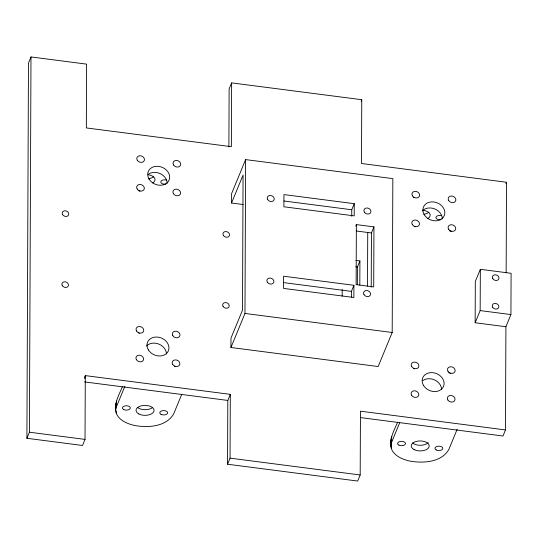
<?xml version="1.0" encoding="UTF-8"?>
<svg xmlns="http://www.w3.org/2000/svg" width="538" height="538" viewBox="0 0 538 538"><rect width="100%" height="100%" fill="white"/><g stroke="black" fill="none" stroke-linecap="round" stroke-linejoin="round"><path stroke-width="0.81" d="M505.915 326.734L475.148 322.753L475.323 281.475L480.333 269.316L511.1 273.291L510.925 314.575L505.915 326.734L505.478 429.929L360.453 411.18L360.184 474.973L357.676 481.053L227.547 464.227L230.049 458.147L230.318 394.354L85.293 375.605L85.024 439.398L82.516 445.477L26.9 438.288L28.48 63.027L30.989 56.947L86.605 64.136L86.336 127.93L231.367 146.679L231.636 82.886L361.765 99.712L361.496 163.505L506.52 182.254L506.144 272.867M26.9 438.288L29.408 432.209L30.989 56.947M181.709 394.415L173.613 414.052C165.993 426.869 148.111 427.831 134.863 425.551C128.111 424.025 120.842 421.234 117.055 415.06C112.691 405.464 118.804 395.329 122.422 386.681M115.771 410.884L115.899 403.13M116.161 412.996L116.168 411.388M115.878 408.759L116.484 406.667L116.504 401.039M227.547 464.227L227.816 400.433L230.318 394.354M228.885 146.887L229.127 88.965L231.636 82.886M231.542 203.028L231.582 193.646L245.617 159.598L392.841 178.629L392.195 332.491L378.16 366.533L230.936 347.501L230.977 338.12L242.504 310.15L243.068 175.058L231.542 203.028L243.176 204.527M230.936 347.501L244.972 313.452L245.617 159.598M342.181 296.176L342.208 289.505M351.388 297.07L351.415 291.381L353.917 285.301L283.6 276.209L283.553 288.402L353.87 297.494L353.917 285.301M351.731 216.263L351.758 209.759L354.26 203.68L283.943 194.588L283.896 206.787L354.212 215.879L354.26 203.68M356.371 224.602L356.122 284.642L373.702 286.915L373.95 226.875L356.371 224.602L355.746 226.121M357.34 284.515L357.414 267.003L359.915 260.923L355.921 260.405M359.814 285.106L359.915 260.923M367.508 286.088L367.736 232.389M371.22 287.157L371.449 232.954L373.95 226.875M457.179 429.23L448.773 449.627C441.153 462.445 423.272 463.406 410.017 461.12C403.271 459.593 396.002 456.809 392.209 450.636C387.851 441.039 393.964 430.904 397.582 422.256M390.931 446.459L391.059 438.705M391.321 448.571L390.951 440.83M391.039 444.334L391.644 442.243L391.664 436.607M475.148 322.753L480.165 310.594L480.333 269.316M84.668 377.125L85.293 375.605M84.594 378.577L85.219 377.057M116.484 406.667L124.89 386.271M361.139 101.231L361.765 99.712M391.644 442.243L399.734 422.599M505.895 183.774L506.52 182.254M505.478 429.929L502.976 436.009L360.447 417.582M283.923 200.99L351.758 209.759M356.264 230.99L371.449 232.954M355.813 266.794L357.414 267.003M283.58 282.611L351.415 291.381M480.165 310.594L510.925 314.575M244.972 313.452L392.195 332.491M84.453 381.899L227.816 400.433M29.408 432.209L85.024 439.398M230.049 458.147L360.184 474.973M448.826 372.874A3.948 3.201 22.4 0 1 450.743 373.567M413.561 368.429A3.948 3.201 22.4 0 1 414.489 368.88M422.881 380.534A11.271 9.153 22.4 0 1 434.859 380.043A11.271 9.153 22.4 0 1 441.611 389.593M174.541 366.25A3.948 3.201 22.4 0 1 175.462 366.701M138.4 332.854A3.948 3.201 22.4 0 1 139.329 333.304M146.484 346.055A11.271 9.153 22.4 0 1 158.804 344.071A11.271 9.153 22.4 0 1 166.45 354.017M413.285 197.446A3.948 3.201 22.4 0 1 414.28 197.688M414.159 226.39A3.948 3.201 22.4 0 1 415.087 226.841M449.425 230.842A3.948 3.201 22.4 0 1 451.342 231.528M422.364 210.883A11.271 9.153 22.4 0 1 434.684 208.905A11.271 9.153 22.4 0 1 442.33 218.845M138.999 190.815A3.948 3.201 22.4 0 1 139.927 191.266M148.441 174.211A11.271 9.153 22.4 0 1 160.425 173.727A11.271 9.153 22.4 0 1 167.17 183.27M428.201 442.66A9.018 4.997 0.2 0 1 412.599 442.942M152.651 407.461A9.018 4.997 0.2 0 1 137.439 407.367M428.779 212.248A9.018 4.997 0.2 0 1 423.863 214.299M423.184 210.284A9.018 4.997 0.2 0 1 427.791 218.562M441.019 219.652A3.948 2.186 0.2 0 1 435.935 217.345A3.948 2.186 0.2 0 1 441.705 215.637M153.619 176.672A9.018 4.997 0.2 0 1 148.703 178.724M148.024 174.709A9.018 4.997 0.2 0 1 152.631 182.987M165.865 184.077A3.948 2.186 0.2 0 1 160.775 181.77A3.948 2.186 0.2 0 1 166.545 180.062M223.088 306.445A3.383 2.744 22.4 0 0 228.791 307.178A3.383 2.744 22.4 0 0 225.96 302.591A3.383 2.744 22.4 0 0 223.088 306.445M62.321 285.658A3.383 2.744 22.4 0 0 68.03 286.398A3.383 2.744 22.4 0 0 65.199 281.804A3.383 2.744 22.4 0 0 62.321 285.658M223.384 235.442A3.383 2.744 22.4 0 0 229.094 236.182A3.383 2.744 22.4 0 0 226.256 231.589A3.383 2.744 22.4 0 0 223.384 235.442M62.623 214.655A3.383 2.744 22.4 0 0 68.333 215.395A3.383 2.744 22.4 0 0 65.495 210.809A3.383 2.744 22.4 0 0 62.623 214.655M447.858 399.996A3.948 3.201 22.4 0 0 454.516 400.857A3.948 3.201 22.4 0 0 451.207 395.504A3.948 3.201 22.4 0 0 447.858 399.996M411.604 395.309A3.948 3.201 22.4 0 0 418.261 396.17A3.948 3.201 22.4 0 0 414.953 390.817A3.948 3.201 22.4 0 0 411.604 395.309M447.979 371.294A3.948 3.201 22.4 0 0 454.637 372.155A3.948 3.201 22.4 0 0 451.328 366.795A3.948 3.201 22.4 0 0 447.979 371.294M411.725 366.607A3.948 3.201 22.4 0 0 418.382 367.467A3.948 3.201 22.4 0 0 415.074 362.108A3.948 3.201 22.4 0 0 411.725 366.607M423.594 385.551A11.271 9.153 22.4 0 0 442.619 388.012A11.271 9.153 22.4 0 0 433.164 372.706A11.271 9.153 22.4 0 0 423.594 385.551M172.698 364.421A3.948 3.201 22.4 0 0 179.362 365.282A3.948 3.201 22.4 0 0 176.047 359.929A3.948 3.201 22.4 0 0 172.698 364.421M136.444 359.734A3.948 3.201 22.4 0 0 143.101 360.595A3.948 3.201 22.4 0 0 139.793 355.241A3.948 3.201 22.4 0 0 136.444 359.734M172.819 335.719A3.948 3.201 22.4 0 0 179.484 336.58A3.948 3.201 22.4 0 0 176.168 331.22A3.948 3.201 22.4 0 0 172.819 335.719M136.565 331.031A3.948 3.201 22.4 0 0 143.222 331.892A3.948 3.201 22.4 0 0 139.914 326.532A3.948 3.201 22.4 0 0 136.565 331.031M148.434 349.976A11.271 9.153 22.4 0 0 167.466 352.437A11.271 9.153 22.4 0 0 158.011 337.131A11.271 9.153 22.4 0 0 148.434 349.976M412.444 195.859A3.948 3.201 22.4 0 0 419.102 196.72A3.948 3.201 22.4 0 0 415.793 191.367A3.948 3.201 22.4 0 0 412.444 195.859M448.699 200.546A3.948 3.201 22.4 0 0 455.356 201.407A3.948 3.201 22.4 0 0 452.048 196.054A3.948 3.201 22.4 0 0 448.699 200.546M412.323 224.568A3.948 3.201 22.4 0 0 418.981 225.429A3.948 3.201 22.4 0 0 415.672 220.069A3.948 3.201 22.4 0 0 412.323 224.568M448.578 229.255A3.948 3.201 22.4 0 0 455.235 230.116A3.948 3.201 22.4 0 0 451.927 224.763A3.948 3.201 22.4 0 0 448.578 229.255M424.314 214.803A11.271 9.153 22.4 0 0 443.339 217.265A11.271 9.153 22.4 0 0 433.884 201.965A11.271 9.153 22.4 0 0 424.314 214.803M137.284 160.284A3.948 3.201 22.4 0 0 143.942 161.144A3.948 3.201 22.4 0 0 140.633 155.791A3.948 3.201 22.4 0 0 137.284 160.284M173.539 164.971A3.948 3.201 22.4 0 0 180.203 165.832A3.948 3.201 22.4 0 0 176.888 160.479A3.948 3.201 22.4 0 0 173.539 164.971M137.163 188.993A3.948 3.201 22.4 0 0 143.821 189.853A3.948 3.201 22.4 0 0 140.512 184.5A3.948 3.201 22.4 0 0 137.163 188.993M173.418 193.68A3.948 3.201 22.4 0 0 180.082 194.541A3.948 3.201 22.4 0 0 176.767 189.188A3.948 3.201 22.4 0 0 173.418 193.68M149.154 179.235A11.271 9.153 22.4 0 0 168.186 181.689A11.271 9.153 22.4 0 0 158.73 166.39A11.271 9.153 22.4 0 0 149.154 179.235M492.707 307.279A3.383 2.744 22.4 0 0 498.417 308.018A3.383 2.744 22.4 0 0 495.585 303.425A3.383 2.744 22.4 0 0 492.707 307.279M492.828 278.684A3.383 2.744 22.4 0 0 498.538 279.424A3.383 2.744 22.4 0 0 495.706 274.831A3.383 2.744 22.4 0 0 492.828 278.684M364.024 294.676A3.605 2.925 22.4 0 0 370.11 295.463A3.605 2.925 22.4 0 0 367.084 290.567A3.605 2.925 22.4 0 0 364.024 294.676M267.339 282.181A3.605 2.925 22.4 0 0 273.425 282.968A3.605 2.925 22.4 0 0 270.399 278.072A3.605 2.925 22.4 0 0 267.339 282.181M364.374 212.12A3.605 2.925 22.4 0 0 370.46 212.907A3.605 2.925 22.4 0 0 367.434 208.011A3.605 2.925 22.4 0 0 364.374 212.12M267.689 199.618A3.605 2.925 22.4 0 0 273.775 200.405A3.605 2.925 22.4 0 0 270.749 195.509A3.605 2.925 22.4 0 0 267.689 199.618M414.078 449.58A9.018 4.997 0.2 0 0 428.994 447.071A9.018 4.997 0.2 0 0 417.549 441.153A9.018 4.997 0.2 0 0 414.078 449.58M436.204 449.943A3.948 2.186 0.2 0 0 442.734 448.847A3.948 2.186 0.2 0 0 437.724 446.258A3.948 2.186 0.2 0 0 436.204 449.943M398.846 445.114A3.948 2.186 0.2 0 0 405.376 444.018A3.948 2.186 0.2 0 0 400.366 441.429A3.948 2.186 0.2 0 0 398.846 445.114M138.918 414.004A9.018 4.997 0.2 0 0 153.841 411.496A9.018 4.997 0.2 0 0 142.388 405.578A9.018 4.997 0.2 0 0 138.918 414.004M161.044 414.368A3.948 2.186 0.2 0 0 167.574 413.271A3.948 2.186 0.2 0 0 162.563 410.682A3.948 2.186 0.2 0 0 161.044 414.368M123.686 409.539A3.948 2.186 0.2 0 0 130.216 408.443A3.948 2.186 0.2 0 0 125.206 405.854A3.948 2.186 0.2 0 0 123.686 409.539"/></g></svg>
